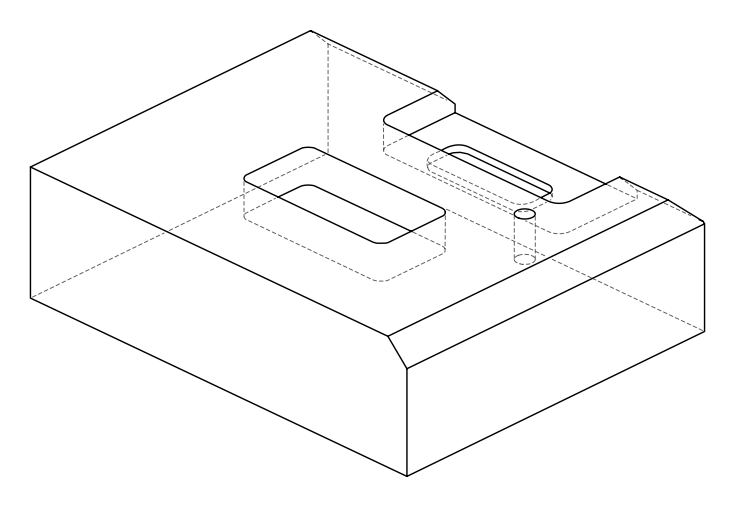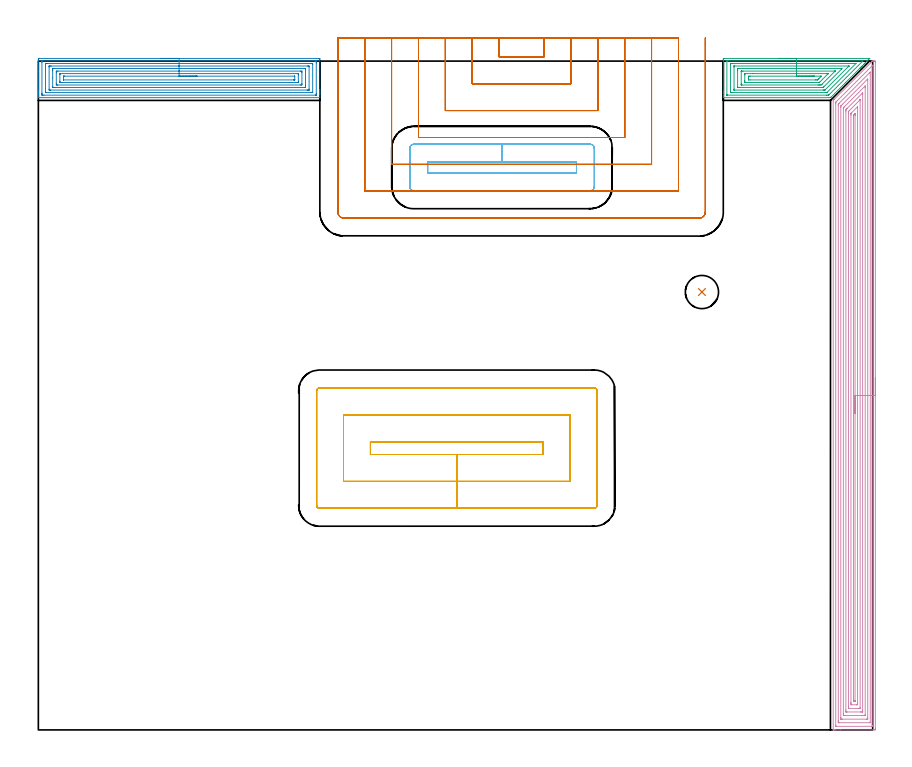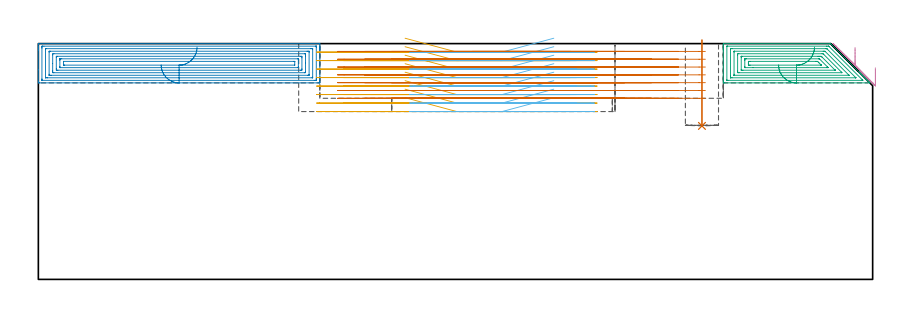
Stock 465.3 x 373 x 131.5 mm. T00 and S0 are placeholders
(PLAN: 7 operations, 2 tool changes, 109.3 min)
(1 INDEXABLE_INSERT_DRILL_BLIND_HOLE_FROM_SOLID | STEP1POCKET | NXT0302_008 | 0.19 min | 12254 mm3)
(2 AREA_MILL | FG_CHAMFER_SURFACE | UGT0205_001 | 10.42 min | 39580 mm3)
(3 AREA_MILL_1 | FG_CHAMFER_SURFACE_1 | UGT0205_001 | 4.92 min | 21673 mm3)
(4 AREA_MILL_2 | FG_CHAMFER_SURFACE_2 | UGT0205_001 | 26.4 min | 99347 mm3)
(5 MILL_RECTANGULAR_POCKET | POCKET_RECTANGULAR_STRAIGHT | UGT0201_094 | Follow Part, ap 5, ae 75% | 17.14 min | 578052 mm3)
(6 MILL_RECTANGULAR_POCKET_1 | POCKET_RECTANGULAR_STRAIGHT_1 | UGT0201_094 | Follow Part, ap 5, ae 75% | 8.07 min | 209081 mm3)
(7 MILL_SLOT | SLOT_PARTIAL_RECTANGULAR | UGT0201_094 | Follow Part, ap 5, ae 75% | 42.19 min | 495252 mm3)
(TOOL NXT0302_008 | Index. Insert Drill 18.5mm [880-D1850L25-05] | D18.5 PA176 FL93 Z2)
(TOOL UGT0205_001 | Chamfer Mill 20 x 3 x 45 deg. | D20 FL50 Z2)
(TOOL UGT0201_094 | End mill 20 mm | D20 FL38 Z4)
(OP 1 INDEXABLE_INSERT_DRILL_BLIND_HOLE_FROM_SOLID)
G17 G21 G94 G90
T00 M6
G54
G17 G0 G90 X370.1 Y244.2 S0 M3
G43 Z141.5 H1
G94 G81 G98 Z85.6 F250. R133.5
G80
M5
M2
(OP 2 AREA_MILL)
G17 G21 G94 G90
T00 M6
G54
G17 G0 G90 X68.5 Y374.5 S1061 M3
G43 Z141.5 H0
Z119.6
G94 G1 X68.538 Z118.728 F250.
X68.652 Z117.864
X68.841 Z117.012
X69.103 Z116.18
X69.437 Z115.374
X69.84 Z114.6
X70.308 Z113.864
X70.84 Z113.172
X71.429 Z112.529
X72.072 Z111.94
X72.764 Z111.408
X73.5 Z110.94
X74.274 Z110.537
X75.08 Z110.203
X75.912 Z109.941
X76.764 Z109.752
X77.628 Z109.638
X78.5 Z109.6
X156.421 Y374.499 Z109.601
X156.832 Y374.496 Z109.602
X156.99 Y374.491 Z109.605
X156.995 Y374.091 Z110.006
X157. Y373.52 Z110.577
Y357.093 Z127.002
Y356.523 Z127.572
Y355.907 Z128.19
Y355.644 Z128.453
Y355.029 Z129.068
Y354.766 Z129.33
Y354.24 Z129.859
X156.999 Y352.844 Z131.255
X156.99 Y352.606 Z131.493
X156.867 Y352.6 Z131.5
X0.133
X0.01 Y352.606 Z131.493
X0. Y352.845 Z131.254
Y354.24 Z129.859
Y354.766 Z129.33
Y355.029 Z129.068
Y355.644 Z128.453
Y355.907 Z128.19
Y356.523 Z127.572
Y367.195 Z116.902
Y373.783 Z110.314
X0.003 Y374.091 Z110.006
X0.01 Y374.491 Z109.606
X0.168 Y374.496 Z109.602
X0.579 Y374.5 Z109.6
X78.5
Y373.086 Z111.014
X153.878
X154.64 Y373.085 Z111.015
X154.771 Y373.083 Z111.017
X154.971 Y373.079 Z111.021
X154.99 Y373.014 Z111.086
X154.996 Y372.861 Z111.239
X154.999 Y372.334 Z111.766
X155. Y371.98 Z112.12
Y354.766 Z129.334
X154.998 Y354.413 Z129.687
X154.99 Y354.057 Z130.043
X154.988 Y354.02 Z130.08
X154.973 Y354.019 Z130.081
X154.926 Y354.016 Z130.084
X154.831 Y354.015 Z130.085
X154.64 Y354.014 Z130.086
X3.122
X2.36 Y354.015 Z130.085
X2.229 Y354.017 Z130.083
X2.029 Y354.021 Z130.079
X2.01 Y354.086 Z130.014
X2.004 Y354.238 Z129.862
X2.001 Y354.766 Z129.334
X2. Y355.12 Z128.98
Y372.334 Z111.766
X2.002 Y372.687 Z111.413
X2.01 Y373.043 Z111.057
X2.012 Y373.08 Z111.02
X2.027 Y373.081 Z111.019
X2.074 Y373.084 Z111.016
X2.169 Y373.085 Z111.015
X2.36 Y373.086 Z111.014
X78.5
Y371.672 Z112.428
X152.641 Y371.671 Z112.429
X152.859 Y371.67 Z112.43
X152.932 Y371.668 Z112.432
X152.981 Y371.665 Z112.435
X152.99 Y371.594 Z112.506
X152.996 Y371.456 Z112.644
X152.999 Y371.318 Z112.782
Y355.644 Z128.456
X152.998 Y355.508 Z128.592
X152.992 Y355.46 Z128.64
X152.987 Y355.435 Z128.665
X152.968 Y355.434 Z128.666
X152.859 Y355.431 Z128.669
X152.187 Y355.429 Z128.671
X151.969 Y355.428 Z128.672
X4.359 Y355.429 Z128.671
X4.141 Y355.43 Z128.67
X4.068 Y355.432 Z128.668
X4.019 Y355.435 Z128.665
X4.01 Y355.506 Z128.594
X4.004 Y355.644 Z128.456
X4.001 Y355.782 Z128.318
Y371.456 Z112.644
X4.002 Y371.592 Z112.508
X4.008 Y371.64 Z112.46
X4.013 Y371.665 Z112.435
X4.032 Y371.666 Z112.434
X4.141 Y371.669 Z112.431
X4.813 Y371.671 Z112.429
X5.031 Y371.672 Z112.428
X78.5
Y370.257 Z113.843
X150.188
X150.513 Y370.256 Z113.844
X150.894 Y370.253 Z113.847
X150.974 Y370.251 Z113.849
X150.99 Y370.108 Z113.992
X150.999 Y369.777 Z114.323
X151. Y357.401 Z126.699
X150.997 Y357. Z127.1
X150.994 Y356.901 Z127.199
X150.991 Y356.856 Z127.244
X150.941 Y356.85 Z127.25
X150.751 Y356.846 Z127.254
X150.188 Y356.843 Z127.257
X149.863
X6.812
X6.487 Y356.844 Z127.256
X6.106 Y356.847 Z127.253
X6.026 Y356.849 Z127.251
X6.01 Y356.992 Z127.108
X6.001 Y357.323 Z126.777
X6. Y369.699 Z114.401
X6.003 Y370.1 Z114.
X6.006 Y370.199 Z113.901
X6.009 Y370.244 Z113.856
X6.059 Y370.25 Z113.85
X6.249 Y370.254 Z113.846
X6.812 Y370.257 Z113.843
X7.137
X78.5
Y368.843 Z115.257
X148.384
X148.407 Y368.842 Z115.258
X148.99 Y368.82 Z115.28
X148.999 Y368.237 Z115.863
X149. Y363.404 Z120.696
Y359.451 Z124.649
X148.999 Y359.158 Z124.942
X148.997 Y358.576 Z125.524
X148.99 Y358.279 Z125.821
X148.429 Y358.258 Z125.842
X148.407 Y358.257 Z125.843
X8.616
X8.593 Y358.258 Z125.842
X8.01 Y358.279 Z125.821
X8.001 Y358.863 Z125.237
X8. Y363.696 Z120.404
Y367.649 Z116.451
Y367.942 Z116.158
X8.003 Y368.524 Z115.576
X8.01 Y368.82 Z115.28
X8.571 Y368.842 Z115.258
X8.593 Y368.843 Z115.257
X78.5
Y367.429 Z116.671
X146.256
X146.626 Y367.427 Z116.673
X146.986 Y367.422 Z116.678
X146.995 Y367.064 Z117.036
X147. Y366.695 Z117.405
Y360.546 Z123.554
X146.995 Y360.036 Z124.064
X146.989 Y359.678 Z124.422
X146.626 Y359.674 Z124.426
X146.105 Y359.671 Z124.429
X10.744
X10.374 Y359.673 Z124.427
X10.014 Y359.678 Z124.422
X10.005 Y360.036 Z124.064
X10. Y360.405 Z123.695
Y366.554 Z117.546
X10.005 Y367.064 Z117.036
X10.011 Y367.422 Z116.678
X10.374 Y367.426 Z116.674
X10.895 Y367.429 Z116.671
X78.5
Y366.015 Z118.085
X144.845 Y366.014 Z118.086
X144.947 Y366.013 Z118.087
X144.976 Y366.011 Z118.089
X144.984 Y366.009 Z118.091
X144.99 Y365.971 Z118.129
X144.996 Y365.767 Z118.333
X144.999 Y365.46 Z118.64
X145. Y365.307 Z118.793
Y361.64 Z122.46
X144.999 Y361.486 Z122.614
X144.993 Y361.18 Z122.92
X144.99 Y361.097 Z123.003
X144.976 Y361.092 Z123.008
X144.934 Y361.089 Z123.011
X144.845 Y361.086 Z123.014
X13.046 Y361.085 Z123.015
X12.155 Y361.086 Z123.014
X12.053 Y361.087 Z123.013
X12.024 Y361.089 Z123.011
X12.016 Y361.091 Z123.009
X12.01 Y361.129 Z122.971
X12.004 Y361.333 Z122.767
X12. Y361.64 Z122.46
Y361.793 Z122.307
Y365.46 Z118.64
X12.001 Y365.614 Z118.486
X12.007 Y365.92 Z118.18
X12.01 Y366.004 Z118.096
X12.024 Y366.008 Z118.092
X12.066 Y366.011 Z118.089
X12.155 Y366.014 Z118.086
X78.5 Y366.015 Z118.085
Y364.6 Z119.5
X142.889
X142.953 Y364.599 Z119.501
X142.963 Y364.597 Z119.503
X142.99 Y364.589 Z119.511
X142.998 Y364.493 Z119.607
X143. Y362.672 Z121.428
X142.998 Y362.57 Z121.53
X142.994 Y362.519 Z121.581
X142.991 Y362.511 Z121.589
X142.969 Y362.506 Z121.594
X142.871 Y362.503 Z121.597
X142.522 Y362.5 Z121.6
X142.347
X14.11
X14.047 Y362.501 Z121.599
X14.037 Y362.503 Z121.597
X14.01 Y362.511 Z121.589
X14.002 Y362.607 Z121.493
X14. Y364.428 Z119.672
X14.002 Y364.53 Z119.57
X14.006 Y364.58 Z119.52
X14.008 Y364.589 Z119.511
X14.031 Y364.594 Z119.506
X14.129 Y364.597 Z119.503
X14.478 Y364.6 Z119.5
X14.653
X78.5
X79.372 Z119.538
X80.236 Z119.651
X81.088 Z119.84
X81.92 Z120.103
X82.726 Z120.436
X83.5 Z120.839
X84.236 Z121.308
X84.928 Z121.839
X85.571 Z122.428
X86.16 Z123.072
X86.692 Z123.764
X87.16 Z124.5
X87.563 Z125.273
X87.897 Z126.079
X88.159 Z126.911
X88.348 Z127.763
X88.462 Z128.628
X88.5 Z129.5
G0 Z141.5
M5
M2
(OP 3 AREA_MILL_1)
G17 G21 G94 G90
T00 M6
G54
G17 G0 G90 X412.85 Y374.5 S1061 M3
G43 Z141.5 H0
Z119.6
G94 G1 X412.888 Z118.728 F250.
X413.002 Z117.864
X413.191 Z117.012
X413.453 Z116.18
X413.787 Z115.374
X414.19 Z114.6
X414.658 Z113.864
X415.19 Z113.172
X415.779 Z112.529
X416.422 Z111.94
X417.114 Z111.409
X417.85 Z110.94
X418.624 Z110.537
X419.43 Z110.203
X420.262 Z109.941
X421.114 Z109.752
X421.978 Z109.638
X422.85 Z109.6
X463.67 Y374.499 Z109.599
X463.683 Y374.495 Z109.604
X463.67 Y374.474 Z109.624
X463.591 Y374.39 Z109.709
X463.544 Y374.343 Z109.756
X463.063 Y373.863 Z110.237
X462.853 Y373.652 Z110.444
X462.228 Y373.028 Z111.072
X462.181 Y372.98 Z111.119
X461.975 Y372.773 Z111.323
X461.393 Y372.193 Z111.907
X461.287 Y372.086 Z112.012
X461.097 Y371.895 Z112.201
X460.558 Y371.358 Z112.742
X460.218 Y371.017 Z113.08
X459.722 Y370.522 Z113.578
X459.499 Y370.298 Z113.8
X459.341 Y370.138 Z113.957
X459.185 Y369.984 Z114.114
X459.052 Y369.851 Z114.247
X458.901 Y369.699 Z114.396
X458.753 Y369.552 Z114.546
X458.605 Y369.404 Z114.694
X458.462 Y369.26 Z114.836
X458.321 Y369.12 Z114.977
X458.158 Y368.957 Z115.141
X458.022 Y368.82 Z115.275
X450.195 Y360.995 Z123.105
X442.068 Y352.868 Z131.231
X441.933 Y352.734 Z131.364
X441.794 Y352.603 Z131.489
X441.621 Y352.6 Z131.5
X382.178
X382.01 Y352.602 Z131.489
X382. Y352.763 Z131.33
Y352.927 Z131.173
Y353.186 Z130.914
Y353.887 Z130.207
Y355.117 Z128.98
Y355.644 Z128.45
Y356.259 Z127.837
X382.001 Y373.477 Z110.621
X382.006 Y374.091 Z110.007
X382.01 Y374.492 Z109.605
X382.214 Y374.496 Z109.603
X382.625 Y374.5 Z109.6
X422.85
Y373.086 Z111.014
X459.499 Y373.085 Z111.015
X459.629
X459.757 Y373.081 Z111.019
X459.811 Y373.079 Z111.021
X459.81 Y373.071 Z111.029
X459.73 Y372.986 Z111.114
X459.6 Y372.851 Z111.249
X459.499 Y372.749 Z111.351
X440.993 Y354.243 Z129.857
X440.885 Y354.138 Z129.962
X440.812 Y354.069 Z130.031
X440.769 Y354.03 Z130.07
X440.728 Y354.021 Z130.079
X440.594 Y354.019 Z130.081
X439.834 Y354.015 Z130.085
X439.705 Y354.014 Z130.086
X384.413 Y354.015 Z130.085
X384.282 Y354.016 Z130.084
X384.051 Y354.021 Z130.079
X384.009 Y354.028 Z130.072
X384.005 Y354.059 Z130.041
X384.003 Y354.093 Z130.007
X384. Y354.293 Z129.807
X384.001 Y372.876 Z111.224
X384.005 Y372.984 Z111.116
X384.01 Y373.055 Z111.045
X384.016 Y373.079 Z111.021
X384.542 Y373.086 Z111.014
X422.85
Y371.672 Z112.428
X455.704 Y371.671 Z112.429
X455.785 Y371.67 Z112.43
X455.923 Y371.667 Z112.433
X455.95 Y371.664 Z112.436
X455.938 Y371.645 Z112.455
X455.923 Y371.624 Z112.476
X439.834 Y355.533 Z128.567
X439.742 Y355.449 Z128.651
X439.723 Y355.435 Z128.665
X439.706 Y355.432 Z128.668
X439.665 Y355.43 Z128.67
X439.497 Y355.429 Z128.671
X439.159 Y355.428 Z128.672
X387.095 Y355.429 Z128.671
X386.417 Y355.432 Z128.668
X386.201 Y355.435 Z128.665
X386.01 Y355.453 Z128.647
X386.005 Y355.644 Z128.456
X386.001 Y355.841 Z128.259
X386. Y370.775 Z113.325
X386.004 Y371.456 Z112.644
X386.007 Y371.646 Z112.454
X386.016 Y371.665 Z112.435
X386.037 Y371.668 Z112.432
X386.091 Y371.67 Z112.43
X386.201 Y371.671 Z112.429
X386.875 Y371.672 Z112.428
X422.85
Y370.257 Z113.843
X451.781
X451.961 Y370.254 Z113.846
X452.078 Y370.25 Z113.85
X452.089 Y370.248 Z113.852
X452.08 Y370.236 Z113.864
X452.054 Y370.205 Z113.895
X452.015 Y370.164 Z113.936
X451.946 Y370.094 Z114.006
X438.94 Y357.09 Z127.01
X438.743 Y356.901 Z127.199
X438.69 Y356.85 Z127.25
X438.609 Y356.848 Z127.252
X438.046 Y356.844 Z127.256
X437.72 Y356.843 Z127.257
X388.145
X388.067 Y356.844 Z127.256
X388.031 Y356.847 Z127.253
X388.015 Y356.849 Z127.251
X388.01 Y356.864 Z127.236
X388.006 Y356.968 Z127.132
X388. Y357.39 Z126.71
Y369.688 Z114.412
X388.003 Y370.133 Z113.967
X388.007 Y370.24 Z113.86
X388.01 Y370.249 Z113.851
X388.019 Y370.252 Z113.848
X388.056 Y370.255 Z113.845
X388.125 Y370.257 Z113.843
X422.85
Y368.843 Z115.257
X447.856 Y368.842 Z115.258
X447.879 Y368.841 Z115.259
X448.21 Y368.82 Z115.28
X448.049 Y368.653 Z115.447
X447.879 Y368.477 Z115.623
X438.046 Y358.645 Z125.455
X437.859 Y358.463 Z125.637
X437.669 Y358.279 Z125.821
X437.174 Y358.258 Z125.842
X437.152 Y358.257 Z125.843
X390.67 Y358.258 Z125.842
X390.01 Y358.279 Z125.821
X390.001 Y358.937 Z125.163
X390. Y367.942 Z116.158
X390.003 Y368.597 Z115.503
X390.01 Y368.82 Z115.28
X390.648 Y368.842 Z115.258
X390.67 Y368.843 Z115.257
X422.85
Y367.429 Z116.671
X444.329 Y367.428 Z116.672
X444.361 Y367.426 Z116.674
X444.365 Y367.424 Z116.676
Y367.421 Z116.679
X444.353 Y367.404 Z116.696
X444.331 Y367.38 Z116.72
X444.303 Y367.351 Z116.749
X437.069 Y360.117 Z123.983
X436.987 Y360.036 Z124.064
X436.62 Y359.68 Z124.42
X436.258 Y359.676 Z124.424
X435.735 Y359.672 Z124.428
X435.364 Y359.671 Z124.429
X434.842
X392.458
X392.087 Y359.673 Z124.427
X392.038 Y359.675 Z124.425
X392.016 Y359.677 Z124.423
X392.01 Y359.688 Z124.412
X392.005 Y359.766 Z124.334
X392.002 Y359.886 Z124.214
X392. Y360.036 Z124.064
Y360.486 Z123.614
X392.001 Y367.064 Z117.036
X392.004 Y367.289 Z116.811
X392.008 Y367.401 Z116.699
X392.01 Y367.422 Z116.678
X392.034 Y367.424 Z116.676
X392.088 Y367.427 Z116.673
X392.458 Y367.428 Z116.672
X392.98 Y367.429 Z116.671
X422.85
Y366.015 Z118.085
X439.834 Y366.014 Z118.086
X440.009 Y366.013 Z118.087
X440.387 Y366.008 Z118.092
X440.492 Y366. Z118.1
X440.425 Y365.929 Z118.171
X440.34 Y365.839 Z118.261
X440.264 Y365.762 Z118.338
X440.076 Y365.573 Z118.527
X435.834 Y361.332 Z122.768
X435.676 Y361.177 Z122.923
X435.617 Y361.122 Z122.978
X435.584 Y361.093 Z123.007
X435.544 Y361.091 Z123.009
X435.364 Y361.087 Z123.013
X435.19 Y361.086 Z123.014
X394.966 Y361.085 Z123.015
X394.246 Y361.089 Z123.011
X394.066 Y361.092 Z123.008
X394.009 Y361.096 Z123.004
X394.006 Y361.111 Z122.989
X394.002 Y361.154 Z122.946
X394. Y361.793 Z122.307
Y362.035 Z122.065
Y365.307 Z118.793
Y365.548 Z118.552
X394.003 Y365.79 Z118.31
X394.007 Y365.951 Z118.149
X394.01 Y366.005 Z118.095
X394.024 Y366.008 Z118.092
X394.066 Y366.01 Z118.09
X394.246 Y366.014 Z118.086
X398.604 Y366.015 Z118.085
X422.85
Y364.6 Z119.5
X436.258
X436.433 Y364.599 Z119.501
X436.55 Y364.597 Z119.503
X436.626 Y364.594 Z119.506
X436.582 Y364.541 Z119.559
X436.478 Y364.428 Z119.672
X436.371 Y364.318 Z119.782
X436.258 Y364.205 Z119.895
X435.364 Y363.311 Z120.789
X435.042 Y362.989 Z121.111
X434.722 Y362.672 Z121.428
X434.595 Y362.549 Z121.551
X434.551 Y362.51 Z121.59
X434.47 Y362.507 Z121.593
X433.751 Y362.5 Z121.6
X433.577
X396.927
X396.204 Y362.504 Z121.596
X396.034 Y362.507 Z121.593
X396.006 Y362.672 Z121.428
X396.002 Y362.702 Z121.398
X396. Y363.583 Z120.517
X396.003 Y364.428 Z119.672
X396.004 Y364.457 Z119.643
X396.034 Y364.593 Z119.507
X396.754 Y364.599 Z119.501
X396.927 Y364.6 Z119.5
X422.85
X423.722 Z119.538
X424.586 Z119.651
X425.438 Z119.84
X426.27 Z120.103
X427.076 Z120.436
X427.85 Z120.839
X428.586 Z121.308
X429.278 Z121.839
X429.921 Z122.429
X430.51 Z123.072
X431.041 Z123.764
X431.51 Z124.5
X431.913 Z125.273
X432.247 Z126.079
X432.509 Z126.911
X432.698 Z127.763
X432.812 Z128.628
X432.85 Z129.5
G0 Z141.5
M5
M2
(OP 4 AREA_MILL_2)
G17 G21 G94 G90
T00 M6
G54
G17 G0 G90 X466.8 Y196.5 S1061 M3
G43 Z141.5 H0
Z118.
G94 G1 Y196.462 Z117.128 F250.
Y196.348 Z116.264
Y196.159 Z115.412
Y195.897 Z114.58
Y195.563 Z113.774
Y195.16 Z113.
Y194.691 Z112.264
Y194.16 Z111.572
Y193.571 Z110.929
Y192.928 Z110.34
Y192.236 Z109.809
Y191.5 Z109.34
Y190.726 Z108.937
Y189.92 Z108.603
Y189.088 Z108.341
Y188.236 Z108.152
Y187.372 Z108.038
Y186.5 Z108.
Y0.622
X466.797 Y0.326 Z108.002
X466.792 Y0.01 Z108.006
X466.471 Y0. Z108.326
X447.197 Z127.599
X444.792 Z130.004
X444.092 Z130.708
X443.77 Z131.029
X443.36 Z131.431
X443.33 Y0.005 Z131.461
X443.303 Y0.009 Z131.488
X443.3 Y0.175 Z131.5
Y350.931
X443.304 Y351.095 Z131.489
X443.376 Y351.178 Z131.421
X443.56 Y351.36 Z131.239
X443.647 Y351.447 Z131.153
X443.9 Y351.701 Z130.897
X444.023 Y351.824 Z130.774
X464.416 Y372.218 Z110.38
X464.822 Y372.622 Z109.978
X464.903 Y372.703 Z109.897
X465.177 Y372.974 Z109.622
X465.209 Y372.998 Z109.588
X465.387 Y373. Z109.411
X466.2 Z108.594
X466.375 Z108.42
X466.55 Z108.246
X466.791 Y372.998 Z108.005
X466.796 Y372.825 Z108.004
X466.8 Y372.524 Z108.
Y186.5
X465.386 Z109.414
Y2.332
X465.385 Y2.254 Z109.415
X465.381 Y2.1 Z109.419
X465.378 Y2.009 Z109.422
X465.359 Y2.007 Z109.441
X465.308 Y2.004 Z109.492
X464.825 Y2. Z109.975
X445.2 Z129.6
X444.792 Y2.004 Z130.008
X444.734 Y2.007 Z130.066
X444.723 Y2.009 Z130.077
X444.719 Y2.074 Z130.081
X444.716 Y2.177 Z130.084
X444.714 Y2.487 Z130.086
X444.715 Y349.22 Z130.085
X444.721 Y350.037 Z130.079
X444.728 Y350.066 Z130.072
X444.743 Y350.086 Z130.057
X444.792 Y350.139 Z130.008
X445.186 Y350.536 Z129.614
X445.58 Y350.93 Z129.22
X465.275 Y370.624 Z109.525
X465.308 Y370.655 Z109.492
X465.345 Y370.684 Z109.455
X465.38 Y370.705 Z109.42
X465.382 Y370.667 Z109.418
X465.384 Y370.591 Z109.416
X465.385 Y370.514 Z109.415
X465.386 Y186.5 Z109.414
X463.971 Z110.829
Y4.197
X463.969 Y4.085 Z110.831
X463.967 Y4.03 Z110.833
X463.965 Y4.011 Z110.835
X463.917 Y4.008 Z110.883
X463.719 Y4.001 Z111.081
X446.576 Z128.224
X446.379 Y4.002 Z128.421
X446.249 Y4.006 Z128.551
X446.147 Y4.01 Z128.653
X446.135 Y4.026 Z128.665
X446.133 Y4.048 Z128.667
X446.131 Y4.197 Z128.669
X446.129 Y4.644 Z128.671
X446.128 Y5.09 Z128.672
X446.129 Y348.249 Z128.671
X446.131 Y348.695 Z128.669
X446.134 Y348.92 Z128.666
X446.137 Y349.026 Z128.663
X446.246 Y349.143 Z128.554
X446.41 Y349.309 Z128.39
X446.576 Y349.476 Z128.224
X463.524 Y366.424 Z111.276
X463.823 Y366.717 Z110.977
X463.937 Y366.826 Z110.863
X463.965 Y366.845 Z110.835
X463.968 Y366.795 Z110.832
X463.97 Y366.739 Z110.83
X463.971 Y366.698 Z110.829
Y366.568
Y186.5
X462.557 Z112.243
Y6.878
X462.552 Y6.064 Z112.248
X462.551 Y6.014 Z112.249
X462.506 Y6.01 Z112.294
X462.397 Y6.005 Z112.403
X462.178 Y6.002 Z112.622
X461.74 Y6. Z113.06
X448.36 Z126.44
X447.915 Y6.001 Z126.885
X447.7 Y6.004 Z127.1
X447.594 Y6.009 Z127.206
X447.55 Y6.013 Z127.25
X447.543 Y6.878 Z127.257
Y347.356
X447.547 Y347.765 Z127.253
X447.55 Y347.965 Z127.25
X447.639 Y348.078 Z127.161
X447.802 Y348.249 Z126.998
X448.526 Y348.977 Z126.274
X462.236 Y362.686 Z112.564
X462.367 Y362.814 Z112.433
X462.524 Y362.964 Z112.276
X462.551 Y362.983 Z112.249
X462.557 Y362.548 Z112.243
Y186.5
X461.143 Z113.657
X461.142 Y8.665 Z113.658
X461.141 Y8.372 Z113.659
X461.136 Y8.075 Z113.664
X461.132 Y8.009 Z113.668
X461.097 Y8.007 Z113.703
X461.014 Y8.003 Z113.786
X460.848 Y8.001 Z113.952
X460.62 Y8. Z114.18
X449.915 Z124.885
X449.252 Y8.002 Z125.548
X449.02 Y8.004 Z125.78
X448.97 Y8.01 Z125.83
X448.964 Y8.023 Z125.836
X448.961 Y8.062 Z125.839
X448.958 Y8.665 Z125.842
X448.957 Y8.96 Z125.843
Y346.462
X448.958 Y346.756 Z125.842
X448.96 Y346.856 Z125.84
X448.964 Y346.933 Z125.836
X448.973 Y346.963 Z125.827
X448.992 Y346.984 Z125.808
X449.252 Y347.253 Z125.548
X449.303 Y347.305 Z125.497
X460.973 Y358.973 Z113.827
X461.044 Y359.037 Z113.756
X461.136 Y359.117 Z113.664
X461.14 Y358.973 Z113.66
X461.142 Y358.824 Z113.658
X461.143 Y358.678 Z113.657
Y358.08
Y186.5
X459.729 Z115.071
Y10.68
X459.728 Y10.452 Z115.072
X459.724 Y10.12 Z115.076
X459.722 Y10.038 Z115.078
X459.715 Y10.01 Z115.085
X459.666 Y10.007 Z115.134
X459.514 Y10.002 Z115.286
X459.064 Y10. Z115.736
X458.623 Z116.177
X451.036 Y10.001 Z123.764
X450.593 Y10.002 Z124.207
X450.415 Y10.01 Z124.385
X450.378 Y10.013 Z124.422
X450.376 Y10.077 Z124.424
X450.373 Y10.223 Z124.427
X450.372 Y10.452 Z124.428
X450.371 Y11.118 Z124.429
Y344.675
X450.372 Y345.34 Z124.428
X450.374 Y345.569 Z124.426
X450.378 Y345.897 Z124.422
X450.532 Y346.073 Z124.268
X450.911 Y346.462 Z123.889
X450.973 Y346.525 Z123.827
X459.455 Y355.007 Z115.345
X459.556 Y355.106 Z115.244
X459.695 Y355.238 Z115.105
X459.717 Y355.258 Z115.083
X459.722 Y355.235 Z115.078
X459.726 Y355.156 Z115.074
X459.727 Y355.069 Z115.073
X459.729 Y354.733 Z115.071
Y354.505
Y186.5
X458.315 Z116.485
X458.314 Y12.24 Z116.486
X458.313 Y12.098 Z116.487
X458.311 Y12.05 Z116.489
X458.308 Y12.018 Z116.492
X458.29 Y12.01 Z116.51
X458.172 Y12.007 Z116.628
X457.519 Y12.001 Z117.281
X452.166 Z122.634
X451.928 Y12.004 Z122.872
X451.848 Y12.007 Z122.952
X451.792 Y12.011 Z123.008
X451.79 Y12.097 Z123.01
X451.787 Y12.24 Z123.013
X451.786 Y12.382 Z123.014
X451.785 Y13.133 Z123.015
Y343.924
X451.786 Y344.675 Z123.014
X451.788 Y344.815 Z123.012
X451.792 Y344.863 Z123.008
X451.797 Y344.888 Z123.003
X451.813 Y344.907 Z122.987
X451.928 Y345.028 Z122.872
X452.197 Y345.299 Z122.603
X452.466 Y345.569 Z122.334
X458.172 Y351.274 Z116.628
X458.23 Y351.33 Z116.57
X458.277 Y351.373 Z116.523
X458.301 Y351.393 Z116.499
X458.308 Y351.357 Z116.492
X458.312 Y351.073 Z116.488
X458.314 Y350.93 Z116.486
X458.315 Y186.5 Z116.485
X456.9 Z117.9
Y14.92
X456.898 Y14.41 Z117.902
X456.893 Y14.027 Z117.907
X456.414 Y14.001 Z118.386
X456.388 Y14. Z118.412
X453.712 Y14.001 Z121.088
X453.207 Y14.027 Z121.593
X453.202 Y14.538 Z121.598
X453.2 Y14.92 Z121.6
Y15.434
Y342.888
X453.201 Y343.4 Z121.599
X453.205 Y343.781 Z121.595
X453.206 Y343.841 Z121.594
X453.249 Y343.891 Z121.551
X453.324 Y343.974 Z121.476
X453.421 Y344.073 Z121.379
X456.81 Y347.462 Z117.99
X456.878 Y347.524 Z117.922
X456.894 Y347.535 Z117.906
X456.896 Y347.53 Z117.904
X456.899 Y347.494 Z117.901
X456.9 Y347.442 Z117.9
Y347.356
Y186.5
X455.486 Z119.314
Y16.263
X455.484 Y16.043 Z119.316
X455.482 Y16.017 Z119.318
X455.48 Y16.011 Z119.32
X455.468 Y16.008 Z119.332
X455.402 Y16.003 Z119.398
X455.31 Y16.001 Z119.49
X454.728 Y16.004 Z120.072
X454.667 Y16.006 Z120.133
X454.627 Y16.009 Z120.173
X454.621 Y16.048 Z120.179
X454.618 Y16.263 Z120.182
X454.614 Y16.698 Z120.186
Y341.974
X454.615 Y342.44 Z120.185
X454.617 Y342.659 Z120.183
X454.62 Y342.768 Z120.18
X454.623 Y342.816 Z120.177
X454.647 Y342.844 Z120.153
X454.685 Y342.888 Z120.115
X454.719 Y342.922 Z120.081
X455.092 Y343.293 Z119.708
X455.463 Y343.657 Z119.337
X455.477 Y343.67 Z119.323
X455.48 Y343.641 Z119.32
X455.483 Y343.536 Z119.317
X455.485 Y343.323 Z119.315
X455.486 Y342.897 Z119.314
Y342.888
Y186.5
Y185.628 Z119.352
Y184.763 Z119.466
Y183.912 Z119.654
Y183.08 Z119.917
Y182.274 Z120.251
Y181.5 Z120.653
Y180.764 Z121.122
Y180.072 Z121.653
Y179.429 Z122.243
Y178.84 Z122.886
Y178.308 Z123.578
Y177.84 Z124.314
Y177.437 Z125.088
Y177.103 Z125.894
Y176.841 Z126.726
Y176.652 Z127.577
Y176.538 Z128.442
Y176.5 Z129.314
G0 Z141.5
M5
M2
(OP 5 MILL_RECTANGULAR_POCKET)
G17 G21 G94 G90
T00 M6
G54
G17 G0 G90 X204.523 Y153.6 S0 M3
G43 Z141.5 H0
Z134.5
G94 G1 X233.4 Z126.762 F250.
X281.6 F500.
Y160.7
X185.2
Y153.6
X233.4
Y138.6
X296.6
Y175.7
X170.2
Y138.6
X233.4
Y123.6
X310.
G3 X311.6 Y125.2 R1.6
G1 Y189.1
G3 X310. Y190.7 R1.6
G1 X156.8
G3 X155.2 Y189.1 R1.6
G1 Y125.2
G3 X156.8 Y123.6 R1.6
G1 X233.4
X234.4
G0 X204.523 Y153.6 Z129.762
G1 X233.4 Z122.025 F250.
X281.6 F500.
Y160.7
X185.2
Y153.6
X233.4
Y138.6
X296.6
Y175.7
X170.2
Y138.6
X233.4
Y123.6
X310.
G3 X311.6 Y125.2 R1.6
G1 Y189.1
G3 X310. Y190.7 R1.6
G1 X156.8
G3 X155.2 Y189.1 R1.6
G1 Y125.2
G3 X156.8 Y123.6 R1.6
G1 X233.4
X234.4
G0 X204.523 Y153.6 Z125.025
G1 X233.4 Z117.287 F250.
X281.6 F500.
Y160.7
X185.2
Y153.6
X233.4
Y138.6
X296.6
Y175.7
X170.2
Y138.6
X233.4
Y123.6
X310.
G3 X311.6 Y125.2 R1.6
G1 Y189.1
G3 X310. Y190.7 R1.6
G1 X156.8
G3 X155.2 Y189.1 R1.6
G1 Y125.2
G3 X156.8 Y123.6 R1.6
G1 X233.4
X234.4
G0 X204.523 Y153.6 Z120.287
G1 X233.4 Z112.55 F250.
X281.6 F500.
Y160.7
X185.2
Y153.6
X233.4
Y138.6
X296.6
Y175.7
X170.2
Y138.6
X233.4
Y123.6
X310.
G3 X311.6 Y125.2 R1.6
G1 Y189.1
G3 X310. Y190.7 R1.6
G1 X156.8
G3 X155.2 Y189.1 R1.6
G1 Y125.2
G3 X156.8 Y123.6 R1.6
G1 X233.4
X234.4
G0 X204.523 Y153.6 Z115.55
G1 X233.4 Z107.812 F250.
X281.6 F500.
Y160.7
X185.2
Y153.6
X233.4
Y138.6
X296.6
Y175.7
X170.2
Y138.6
X233.4
Y123.6
X310.
G3 X311.6 Y125.2 R1.6
G1 Y189.1
G3 X310. Y190.7 R1.6
G1 X156.8
G3 X155.2 Y189.1 R1.6
G1 Y125.2
G3 X156.8 Y123.6 R1.6
G1 X233.4
X234.4
G0 X204.523 Y153.6 Z110.812
G1 X233.4 Z103.075 F250.
X281.6 F500.
Y160.7
X185.2
Y153.6
X233.4
Y138.6
X296.6
Y175.7
X170.2
Y138.6
X233.4
Y123.6
X310.
G3 X311.6 Y125.2 R1.6
G1 Y189.1
G3 X310. Y190.7 R1.6
G1 X156.8
G3 X155.2 Y189.1 R1.6
G1 Y125.2
G3 X156.8 Y123.6 R1.6
G1 X233.4
X234.4
G0 X204.523 Y153.6 Z106.075
G1 X233.4 Z98.337 F250.
X281.6 F500.
Y160.7
X185.2
Y153.6
X233.4
Y138.6
X296.6
Y175.7
X170.2
Y138.6
X233.4
Y123.6
X310.
G3 X311.6 Y125.2 R1.6
G1 Y189.1
G3 X310. Y190.7 R1.6
G1 X156.8
G3 X155.2 Y189.1 R1.6
G1 Y125.2
G3 X156.8 Y123.6 R1.6
G1 X233.4
X234.4
G0 X204.523 Y153.6 Z101.337
G1 X233.4 Z93.6 F250.
X281.6 F500.
Y160.7
X185.2
Y153.6
X233.4
Y138.6
X296.6
Y175.7
X170.2
Y138.6
X233.4
Y123.6
X310.
G3 X311.6 Y125.2 R1.6
G1 Y189.1
G3 X310. Y190.7 R1.6
G1 X156.8
G3 X155.2 Y189.1 R1.6
G1 Y125.2
G3 X156.8 Y123.6 R1.6
G1 X233.4
X234.4
G0 Z141.5
M5
M2
(OP 6 MILL_RECTANGULAR_POCKET_1)
G17 G21 G94 G90
T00 M6
G54
G17 G0 G90 X287.477 Y316.6 S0 M3
G43 Z141.5 H0
Z134.5
G94 G1 X258.6 Z126.762 F250.
X217.1 F500.
Y310.7
X300.1
Y316.6
X258.6
Y326.6
X209.4
G3 X207.1 Y324.3 R2.3
G1 Y303.
G3 X209.4 Y300.7 R2.3
G1 X307.8
G3 X310.1 Y303. R2.3
G1 Y324.3
G3 X307.8 Y326.6 R2.3
G1 X258.6
X257.6
G0 X287.477 Y316.6 Z129.762
G1 X258.6 Z122.025 F250.
X217.1 F500.
Y310.7
X300.1
Y316.6
X258.6
Y326.6
X209.4
G3 X207.1 Y324.3 R2.3
G1 Y303.
G3 X209.4 Y300.7 R2.3
G1 X307.8
G3 X310.1 Y303. R2.3
G1 Y324.3
G3 X307.8 Y326.6 R2.3
G1 X258.6
X257.6
G0 X287.477 Y316.6 Z125.025
G1 X258.6 Z117.287 F250.
X217.1 F500.
Y310.7
X300.1
Y316.6
X258.6
Y326.6
X209.4
G3 X207.1 Y324.3 R2.3
G1 Y303.
G3 X209.4 Y300.7 R2.3
G1 X307.8
G3 X310.1 Y303. R2.3
G1 Y324.3
G3 X307.8 Y326.6 R2.3
G1 X258.6
X257.6
G0 X287.477 Y316.6 Z120.287
G1 X258.6 Z112.55 F250.
X217.1 F500.
Y310.7
X300.1
Y316.6
X258.6
Y326.6
X209.4
G3 X207.1 Y324.3 R2.3
G1 Y303.
G3 X209.4 Y300.7 R2.3
G1 X307.8
G3 X310.1 Y303. R2.3
G1 Y324.3
G3 X307.8 Y326.6 R2.3
G1 X258.6
X257.6
G0 X287.477 Y316.6 Z115.55
G1 X258.6 Z107.812 F250.
X217.1 F500.
Y310.7
X300.1
Y316.6
X258.6
Y326.6
X209.4
G3 X207.1 Y324.3 R2.3
G1 Y303.
G3 X209.4 Y300.7 R2.3
G1 X307.8
G3 X310.1 Y303. R2.3
G1 Y324.3
G3 X307.8 Y326.6 R2.3
G1 X258.6
X257.6
G0 X287.477 Y316.6 Z110.812
G1 X258.6 Z103.075 F250.
X217.1 F500.
Y310.7
X300.1
Y316.6
X258.6
Y326.6
X209.4
G3 X207.1 Y324.3 R2.3
G1 Y303.
G3 X209.4 Y300.7 R2.3
G1 X307.8
G3 X310.1 Y303. R2.3
G1 Y324.3
G3 X307.8 Y326.6 R2.3
G1 X258.6
X257.6
G0 X287.477 Y316.6 Z106.075
G1 X258.6 Z98.337 F250.
X217.1 F500.
Y310.7
X300.1
Y316.6
X258.6
Y326.6
X209.4
G3 X207.1 Y324.3 R2.3
G1 Y303.
G3 X209.4 Y300.7 R2.3
G1 X307.8
G3 X310.1 Y303. R2.3
G1 Y324.3
G3 X307.8 Y326.6 R2.3
G1 X258.6
X257.6
G0 X287.477 Y316.6 Z101.337
G1 X258.6 Z93.6 F250.
X217.1 F500.
Y310.7
X300.1
Y316.6
X258.6
Y326.6
X209.4
G3 X207.1 Y324.3 R2.3
G1 Y303.
G3 X209.4 Y300.7 R2.3
G1 X307.8
G3 X310.1 Y303. R2.3
G1 Y324.3
G3 X307.8 Y326.6 R2.3
G1 X258.6
X257.6
G0 Z141.5
M5
M2
(OP 7 MILL_SLOT)
G17 G21 G94 G90
T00 M6
G54
G17 G0 G90 X257. Y386. S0 M3
G43 Z141.5 H0
Z127.143
G94 G1 Y383. F250.
Y375.4 F500.
X282.
Y383.
Y386. F250.
X242.
Y383.
Y360.4 F500.
X297.
Y383.
Y386. F250.
X227.
Y383.
Y345.4 F500.
X312.
Y383.
Y386. F250.
X212.
Y383.
Y330.4 F500.
X327.
Y383.
Y386. F250.
X197.
Y383.
Y315.4 F500.
X207.1
X210.1 F250.
X307.1 F500.
X310.1 F250.
X342. F500.
Y383.
Y386. F250.
X182.
Y383.
Y300.4 F500.
X357.
Y383.
Y386. F250.
X167.
Y383.
Y288.9 F500.
G3 X170.5 Y285.4 R3.5
G1 X368.5
G3 X372. Y288.9 R3.5
G1 Y383.
Y386. F250.
G0 X257. Z122.786
G1 Y383.
Y375.4 F500.
X282.
Y383.
Y386. F250.
X242.
Y383.
Y360.4 F500.
X297.
Y383.
Y386. F250.
X227.
Y383.
Y345.4 F500.
X312.
Y383.
Y386. F250.
X212.
Y383.
Y330.4 F500.
X327.
Y383.
Y386. F250.
X197.
Y383.
Y315.4 F500.
X207.1
X210.1 F250.
X307.1 F500.
X310.1 F250.
X342. F500.
Y383.
Y386. F250.
X182.
Y383.
Y300.4 F500.
X357.
Y383.
Y386. F250.
X167.
Y383.
Y288.9 F500.
G3 X170.5 Y285.4 R3.5
G1 X368.5
G3 X372. Y288.9 R3.5
G1 Y383.
Y386. F250.
G0 X257. Z118.429
G1 Y383.
Y375.4 F500.
X282.
Y383.
Y386. F250.
X242.
Y383.
Y360.4 F500.
X297.
Y383.
Y386. F250.
X227.
Y383.
Y345.4 F500.
X312.
Y383.
Y386. F250.
X212.
Y383.
Y330.4 F500.
X327.
Y383.
Y386. F250.
X197.
Y383.
Y315.4 F500.
X207.1
X210.1 F250.
X307.1 F500.
X310.1 F250.
X342. F500.
Y383.
Y386. F250.
X182.
Y383.
Y300.4 F500.
X357.
Y383.
Y386. F250.
X167.
Y383.
Y288.9 F500.
G3 X170.5 Y285.4 R3.5
G1 X368.5
G3 X372. Y288.9 R3.5
G1 Y383.
Y386. F250.
G0 X257. Z114.071
G1 Y383.
Y375.4 F500.
X282.
Y383.
Y386. F250.
X242.
Y383.
Y360.4 F500.
X297.
Y383.
Y386. F250.
X227.
Y383.
Y345.4 F500.
X312.
Y383.
Y386. F250.
X212.
Y383.
Y330.4 F500.
X327.
Y383.
Y386. F250.
X197.
Y383.
Y315.4 F500.
X207.1
X210.1 F250.
X307.1 F500.
X310.1 F250.
X342. F500.
Y383.
Y386. F250.
X182.
Y383.
Y300.4 F500.
X357.
Y383.
Y386. F250.
X167.
Y383.
Y288.9 F500.
G3 X170.5 Y285.4 R3.5
G1 X368.5
G3 X372. Y288.9 R3.5
G1 Y383.
Y386. F250.
G0 X257. Z109.714
G1 Y383.
Y375.4 F500.
X282.
Y383.
Y386. F250.
X242.
Y383.
Y360.4 F500.
X297.
Y383.
Y386. F250.
X227.
Y383.
Y345.4 F500.
X312.
Y383.
Y386. F250.
X212.
Y383.
Y330.4 F500.
X327.
Y383.
Y386. F250.
X197.
Y383.
Y315.4 F500.
X207.1
X210.1 F250.
X307.1 F500.
X310.1 F250.
X342. F500.
Y383.
Y386. F250.
X182.
Y383.
Y300.4 F500.
X357.
Y383.
Y386. F250.
X167.
Y383.
Y288.9 F500.
G3 X170.5 Y285.4 R3.5
G1 X368.5
G3 X372. Y288.9 R3.5
G1 Y383.
Y386. F250.
G0 X257. Z105.357
G1 Y383.
Y375.4 F500.
X282.
Y383.
Y386. F250.
X242.
Y383.
Y360.4 F500.
X297.
Y383.
Y386. F250.
X227.
Y383.
Y345.4 F500.
X312.
Y383.
Y386. F250.
X212.
Y383.
Y330.4 F500.
X327.
Y383.
Y386. F250.
X197.
Y383.
Y315.4 F500.
X207.1
X210.1 F250.
X307.1 F500.
X310.1 F250.
X342. F500.
Y383.
Y386. F250.
X182.
Y383.
Y300.4 F500.
X357.
Y383.
Y386. F250.
X167.
Y383.
Y288.9 F500.
G3 X170.5 Y285.4 R3.5
G1 X368.5
G3 X372. Y288.9 R3.5
G1 Y383.
Y386. F250.
G0 X257. Z101.
G1 Y383.
Y375.4 F500.
X282.
Y383.
Y386. F250.
X242.
Y383.
Y360.4 F500.
X297.
Y383.
Y386. F250.
X227.
Y383.
Y345.4 F500.
X312.
Y383.
Y386. F250.
X212.
Y383.
Y330.4 F500.
X327.
Y383.
Y386. F250.
X197.
Y383.
Y315.4 F500.
X207.1
X210.1 F250.
X307.1 F500.
X310.1 F250.
X342. F500.
Y383.
Y386. F250.
X182.
Y383.
Y300.4 F500.
X357.
Y383.
Y386. F250.
X167.
Y383.
Y288.9 F500.
G3 X170.5 Y285.4 R3.5
G1 X368.5
G3 X372. Y288.9 R3.5
G1 Y383.
Y386. F250.
G0 Z141.5
M5
M2
